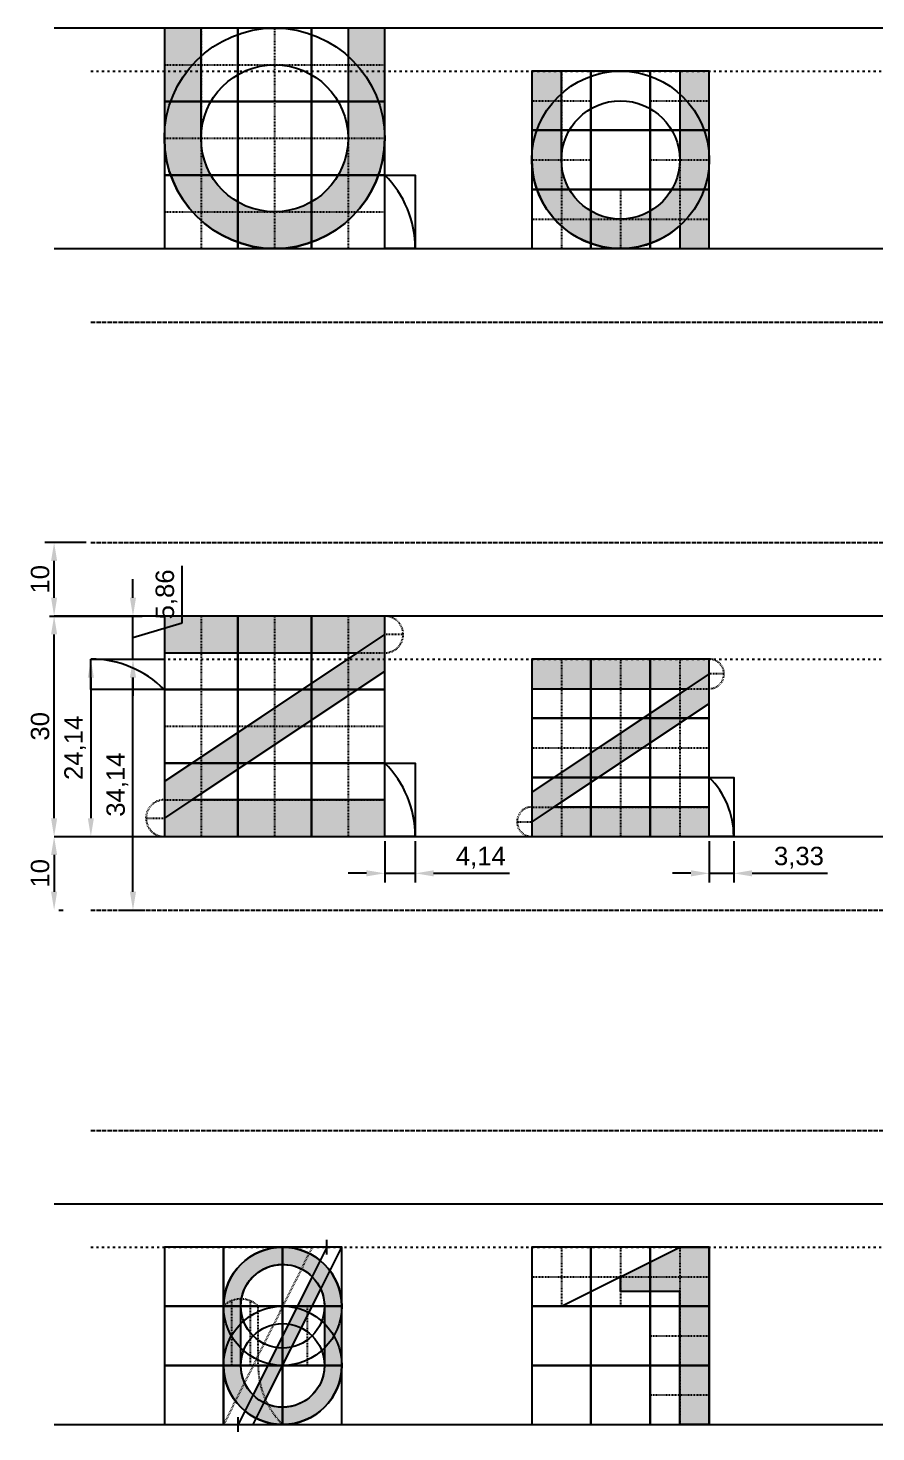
# Model space of a CAD drawing. Header units: millimetres. Extents: x -19 to 3010, y -292 to 470.
# Drawn here: x 1631.5 to 1746.8, y -81 to 110 of the extents above; entities that cross this region are included whole.
import ezdxf

# ---------------------------------------------------------------- set-up
doc = ezdxf.new("R2010")
doc.units = ezdxf.units.MM
doc.linetypes.add('ACAD_ISO02W100', pattern=[15, 12, -3])
doc.linetypes.add('ACAD_ISO03W100', pattern=[30, 12, -18])
for name, color, linetype in [('GUIDES', 252, 'Continuous'), ('guides_minor', 12, 'Continuous'), ('Lettering', 7, 'Continuous'), ('LINES', 252, 'Continuous'), ('Outlines', 5, 'Continuous')]:
    doc.layers.add(name, color=color, linetype=linetype)
doc.styles.get("Standard").update_dxf_attribs({"font": 'arial.ttf'})
doc.dimstyles.new('ISO-25', dxfattribs={"dimtxt": 2.5, "dimasz": 2.5, "dimexe": 1.25, "dimexo": 0.625, "dimtad": 1, "dimtxsty": 'Standard', "dimcen": 2.5, "dimadec": 0, "dimazin": 0, "dimtfac": 1, "dimtmove": 0, "dimatfit": 3, "dimfxl": 1, "dimarcsym": 0})

# ---------------------------------------------------------------- blocks, each defined once
blk = doc.blocks.new('*D25')
at = {"layer": 'Defpoints', "color": 0, "transparency": 16777216}
for p in [(1635.000000000001, 30.00000000000001), (1635.000000000004, 30.00000000000001), (1635.000000000001, 0)]:
    blk.add_point(p, dxfattribs=at)
at = {"layer": 'guides_minor', "color": 0, "lineweight": -2, "transparency": 16777216}
for p, q in [((1635.625000000001, 30.00000000000001), (1636.250000000004, 30.00000000000001)), ((1635.000000000004, 2.5), (1635.000000000004, 27.50000000000001)), ((1635.625000000001, 1.005076656047693e-16), (1636.250000000004, 2.010153312100435e-16))]:
    blk.add_line(p, q, dxfattribs=at)
at = {"layer": 'guides_minor', "color": 0, "transparency": 16777216}
for points in [[(1634.583333333337, 27.50000000000001), (1635.41666666667, 27.50000000000001), (1635.000000000004, 30.00000000000001)], [(1634.583333333337, 2.5), (1635.41666666667, 2.5), (1635.000000000004, 4.543838814073028e-28)]]:
    blk.add_solid(points, dxfattribs=at)
at = {"layer": 'guides_minor', "color": 0, "transparency": 16777216, "insert": (1633.097714870399, 14.99999999999954), "char_height": 2.5, "attachment_point": 5, "rotation": 90}
blk.add_mtext('30', dxfattribs=at)
blk = doc.blocks.new('*D26')
at = {"layer": 'Defpoints', "color": 0, "transparency": 16777216}
for p in [(1635.000000000004, 40.00000000000001), (1640.000000000001, 40.00000000000001), (1635.000000000001, 30.00000000000001)]:
    blk.add_point(p, dxfattribs=at)
at = {"layer": 'guides_minor', "color": 0, "lineweight": -2, "transparency": 16777216}
for p, q in [((1639.375000000001, 40.00000000000001), (1633.750000000004, 40.00000000000001)), ((1635.000000000004, 32.50000000000001), (1635.000000000004, 37.50000000000001)), ((1635.625000000001, 30.00000000000001), (1636.250000000004, 30.00000000000001))]:
    blk.add_line(p, q, dxfattribs=at)
at = {"layer": 'guides_minor', "color": 0, "transparency": 16777216}
for points in [[(1634.583333333337, 37.50000000000001), (1635.41666666667, 37.50000000000001), (1635.000000000004, 40.00000000000001)], [(1634.583333333337, 32.50000000000001), (1635.41666666667, 32.50000000000001), (1635.000000000004, 30.00000000000001)]]:
    blk.add_solid(points, dxfattribs=at)
at = {"layer": 'guides_minor', "color": 0, "transparency": 16777216, "insert": (1633.098567530699, 34.99999999999955), "char_height": 2.5, "attachment_point": 5, "rotation": 90}
blk.add_mtext('10', dxfattribs=at)
blk = doc.blocks.new('*D27')
at = {"layer": 'Defpoints', "color": 0, "transparency": 16777216}
for p in [(1635.000000000001, 0), (1635.000000000001, -10), (1635.000000000004, -10)]:
    blk.add_point(p, dxfattribs=at)
at = {"layer": 'guides_minor', "color": 0, "lineweight": -2, "transparency": 16777216}
for p, q in [((1635.625000000001, 1.005076656047693e-16), (1636.250000000004, 2.010153312100435e-16)), ((1635.000000000004, -2.5), (1635.000000000004, -7.500000000000003)), ((1635.625000000001, -10), (1636.250000000004, -10))]:
    blk.add_line(p, q, dxfattribs=at)
at = {"layer": 'guides_minor', "color": 0, "transparency": 16777216}
for points in [[(1634.583333333337, -2.500000000000001), (1635.41666666667, -2.5), (1635.000000000004, 4.543838814073028e-28)], [(1634.583333333337, -7.500000000000003), (1635.41666666667, -7.500000000000003), (1635.000000000004, -10)]]:
    blk.add_solid(points, dxfattribs=at)
at = {"layer": 'guides_minor', "color": 0, "transparency": 16777216, "insert": (1633.098567530699, -5.000000000000465), "char_height": 2.5, "attachment_point": 5, "rotation": 90}
blk.add_mtext('10', dxfattribs=at)
blk = doc.blocks.new('*D28')
at = {"layer": 'Defpoints', "color": 0, "transparency": 16777216}
for p in [(1640.000000000001, 24.14213562373097), (1640.000000000001, 0), (1640.000000000004, 4.543838814073028e-28)]:
    blk.add_point(p, dxfattribs=at)
at = {"layer": 'guides_minor', "color": 0, "lineweight": -2, "transparency": 16777216}
for p, q in [((1640.625000000001, 24.14213562373097), (1641.250000000004, 24.14213562373097)), ((1640.000000000004, 21.64213562373097), (1640.000000000004, 2.5)), ((1640.625000000001, 1.005076656047693e-16), (1641.250000000004, 2.010153312100435e-16))]:
    blk.add_line(p, q, dxfattribs=at)
at = {"layer": 'guides_minor', "color": 0, "transparency": 16777216}
for points in [[(1639.583333333337, 21.64213562373096), (1640.41666666667, 21.64213562373097), (1640.000000000004, 24.14213562373097)], [(1639.583333333337, 2.5), (1640.41666666667, 2.5), (1640.000000000004, 4.543838814073028e-28)]]:
    blk.add_solid(points, dxfattribs=at)
at = {"layer": 'guides_minor', "color": 0, "transparency": 16777216, "insert": (1637.872612551163, 12.07106781186502), "char_height": 2.5, "attachment_point": 5, "rotation": 90}
blk.add_mtext('24,14', dxfattribs=at)
blk = doc.blocks.new('*D36')
at = {"layer": 'Defpoints', "color": 0, "transparency": 16777216}
for p in [(1680, 0), (1684.142135623731, 0), (1684.142135623731, -5.000000000000002)]:
    blk.add_point(p, dxfattribs=at)
at = {"layer": 'guides_minor', "color": 0, "lineweight": -2, "transparency": 16777216}
for p, q in [((1680, -0.625), (1680, -6.250000000000002)), ((1684.142135623731, -0.625), (1684.142135623731, -6.250000000000002)), ((1677.5, -5.000000000000002), (1675, -5.000000000000002)), ((1680, -5.000000000000002), (1684.142135623731, -5.000000000000002)), ((1686.642135623731, -5.000000000000002), (1696.976378461384, -5.000000000000002))]:
    blk.add_line(p, q, dxfattribs=at)
at = {"layer": 'guides_minor', "color": 0, "transparency": 16777216}
for points in [[(1677.5, -4.583333333333335), (1677.5, -5.416666666666669), (1680, -5.000000000000002)], [(1686.642135623731, -4.583333333333335), (1686.642135623731, -5.416666666666669), (1684.142135623731, -5.000000000000002)]]:
    blk.add_solid(points, dxfattribs=at)
at = {"layer": 'guides_minor', "color": 0, "transparency": 16777216, "insert": (1693.059257042558, -2.87261255115962), "char_height": 2.5, "attachment_point": 5}
blk.add_mtext('4,14', dxfattribs=at)
blk = doc.blocks.new('*D29')
at = {"layer": 'Defpoints', "color": 0, "transparency": 16777216}
for p in [(1643.750000000001, 24.14213562373095), (1645.728619137101, 24.14213562373095), (1643.750000000001, -10)]:
    blk.add_point(p, dxfattribs=at)
at = {"layer": 'guides_minor', "color": 0, "lineweight": -2, "transparency": 16777216}
for p, q in [((1644.375000000001, 24.14213562373095), (1646.978619137101, 24.14213562373095)), ((1645.728619137101, -7.500000000000003), (1645.728619137101, 21.64213562373095)), ((1644.375000000001, -10), (1646.978619137101, -10))]:
    blk.add_line(p, q, dxfattribs=at)
at = {"layer": 'guides_minor', "color": 0, "transparency": 16777216}
for points in [[(1645.311952470435, 21.64213562373095), (1646.145285803768, 21.64213562373095), (1645.728619137101, 24.14213562373095)], [(1645.311952470435, -7.500000000000003), (1646.145285803768, -7.500000000000002), (1645.728619137101, -10)]]:
    blk.add_solid(points, dxfattribs=at)
at = {"layer": 'guides_minor', "color": 0, "transparency": 16777216, "insert": (1643.60123168826, 7.071067811865006), "char_height": 2.5, "attachment_point": 5, "rotation": 90}
blk.add_mtext('34,14', dxfattribs=at)
blk = doc.blocks.new('*D30')
at = {"layer": 'Defpoints', "color": 0, "transparency": 16777216}
for p in [(1633.750000000001, 30.00000000000003), (1645.728619137101, 30.00000000000003), (1643.750000000001, 24.14213562373095)]:
    blk.add_point(p, dxfattribs=at)
at = {"layer": 'guides_minor', "color": 0, "lineweight": -2, "transparency": 16777216}
for p, q in [((1652.423281483623, 29.07946651582184), (1652.423281483623, 36.82162204106059)), ((1645.728619137101, 32.50000000000003), (1645.728619137101, 35.00000000000003)), ((1634.375000000001, 30.00000000000003), (1646.978619137101, 30.00000000000003)), ((1645.728619137101, 24.14213562373095), (1645.728619137101, 30.00000000000003)), ((1645.728619137101, 24.14213562373095), (1645.728619137101, 30.00000000000003)), ((1645.728619137101, 27.07106781186549), (1652.423281483623, 29.07946651582184)), ((1644.375000000001, 24.14213562373095), (1646.978619137101, 24.14213562373095)), ((1645.728619137101, 21.64213562373095), (1645.728619137101, 19.14213562373095))]:
    blk.add_line(p, q, dxfattribs=at)
at = {"layer": 'guides_minor', "color": 0, "transparency": 16777216}
for points in [[(1645.311952470435, 32.50000000000003), (1646.145285803768, 32.50000000000003), (1645.728619137101, 30.00000000000003)], [(1645.311952470435, 21.64213562373095), (1646.145285803768, 21.64213562373095), (1645.728619137101, 24.14213562373095)]]:
    blk.add_solid(points, dxfattribs=at)
at = {"layer": 'guides_minor', "color": 0, "transparency": 16777216, "insert": (1650.295894034782, 32.95054427844074), "char_height": 2.5, "attachment_point": 5, "rotation": 90}
blk.add_mtext('5,86', dxfattribs=at)
blk = doc.blocks.new('*D31')
at = {"layer": 'Defpoints', "color": 0, "transparency": 16777216}
for p in [(1724.142135623731, 0), (1727.475468957065, 0), (1727.475468957065, -5.000000000000002)]:
    blk.add_point(p, dxfattribs=at)
at = {"layer": 'guides_minor', "color": 0, "lineweight": -2, "transparency": 16777216}
for p, q in [((1724.142135623731, -0.625), (1724.142135623731, -6.250000000000002)), ((1727.475468957065, -0.625), (1727.475468957065, -6.250000000000002)), ((1721.642135623731, -5.000000000000002), (1719.142135623731, -5.000000000000002)), ((1724.142135623731, -5.000000000000002), (1727.475468957065, -5.000000000000002)), ((1729.975468957065, -5.000000000000002), (1740.217624482303, -5.000000000000002))]:
    blk.add_line(p, q, dxfattribs=at)
at = {"layer": 'guides_minor', "color": 0, "transparency": 16777216}
for points in [[(1721.642135623731, -4.583333333333335), (1721.642135623731, -5.416666666666669), (1724.142135623731, -5.000000000000002)], [(1729.975468957065, -4.583333333333335), (1729.975468957065, -5.416666666666669), (1727.475468957065, -5.000000000000002)]]:
    blk.add_solid(points, dxfattribs=at)
at = {"layer": 'guides_minor', "color": 0, "transparency": 16777216, "insert": (1736.346546719684, -2.87261255115962), "char_height": 2.5, "attachment_point": 5}
blk.add_mtext('3,33', dxfattribs=at)

msp = doc.modelspace()

# ---------------------------------------------------------------- hatches: boundary and pattern name
at = {"layer": 'Lettering'}
h = msp.add_hatch(color=256, dxfattribs=at)
h.dxf.hatch_style = 1
edge = h.paths.add_edge_path()
edge.add_line((1675, 110), (1675, 95))
edge.add_arc((1665, 95), 10, -180, 0, ccw=False)
edge.add_line((1655, 95), (1655, 110))
edge.add_line((1655, 110), (1650, 110))
edge.add_line((1650, 110), (1650, 95))
edge.add_arc((1665, 95), 15, 180, 360)
edge.add_line((1680, 95), (1680, 110))
edge.add_line((1680, 110), (1675, 110))
h = msp.add_hatch(color=256, dxfattribs=at)
h.dxf.hatch_style = 1
edge = h.paths.add_edge_path()
edge.add_arc((1712.071067811865, 92.07106781186546), 8.047378541243688, -180, 0, ccw=False)
edge.add_line((1704.023689270622, 92.07106781186546), (1704.023689270622, 104.1421356237309))
edge.add_line((1704.023689270622, 104.1421356237309), (1700, 104.1421356237309))
edge.add_line((1700, 104.1421356237309), (1700, 92.07106781186546))
edge.add_arc((1712.071067811866, 92.0710678118659), 12.07106781186576, 180.0000000000021, 311.8103148957748)
edge.add_line((1720.118446353109, 83.07382508241821), (1720.118446353109, 80))
edge.add_line((1720.118446353109, 80), (1724.142135623731, 79.99999999999999))
edge.add_line((1724.142135623731, 79.99999999999999), (1724.142135623731, 104.1421356237309))
edge.add_line((1724.142135623731, 104.1421356237309), (1720.118446353109, 104.1421356237309))
edge.add_line((1720.118446353109, 104.1421356237309), (1720.118446353109, 92.07106781186546))
edge = h.paths.add_edge_path(flags=17)
edge.add_line((1704.023689270622, 104.1421356237309), (1704.023689270622, 96.0947570824872))
h = msp.add_hatch(color=256, dxfattribs=at)
h.dxf.hatch_style = 1
h.paths.add_polyline_path([(1650, 30), (1650, 25), (1676.25, 25), (1650, 7.5), (1650, -3.552713678800501e-15), (1680, 0), (1680, 4.999999999999999), (1653.75, 5), (1680, 22.5), (1680, 30)])
h = msp.add_hatch(color=256, dxfattribs=at)
h.dxf.hatch_style = 1
h.paths.add_polyline_path([(1700, 24.14213562373095), (1700, 20.11844635310905), (1721.124368670765, 20.11844635310905), (1700, 6.035533905932731), (1700, 0), (1724.142135623731, 0), (1724.142135623731, 4.023689270621787), (1703.017766952966, 4.023689270621787), (1724.142135623731, 18.10660171779816), (1724.142135623731, 24.14213562373094)])
h = msp.add_hatch(color=256, dxfattribs=at)
h.dxf.hatch_style = 1
edge = h.paths.add_edge_path(flags=16)
edge.add_line((1670.118446630042, -59.8815530930259), (1662.071067534933, -75.97631128324369))
edge.add_arc((1666.094757082487, -71.95262145875667), 5.690356524750548, 179.9999999999877, 225.0000019717134, ccw=False)
edge.add_line((1660.404400557736, -71.95262145875544), (1660.404400557736, -63.90524291751254))
edge.add_arc((1666.094757082487, -63.90524291751306), 5.690356524751451, 45.00000197170641, 179.9999999999947, ccw=False)
edge = h.paths.add_edge_path(flags=16)
edge.add_line((1663.549952281376, -77.04223106097731), (1671.284905957463, -61.57232370880408))
edge.add_arc((1666.094757082485, -63.90524291751365), 5.69035652475397, 9.208633855450898e-12, 24.20343316900062, ccw=False)
edge.add_line((1671.785113607239, -63.90524291751274), (1671.785113607239, -71.95262145875604))
edge.add_arc((1666.094757082487, -71.95262145875633), 5.690356524751223, -116.5650511770848, 2.7853275241795927e-12, ccw=False)
edge = h.paths.add_edge_path()
edge.add_arc((1666.094757082487, -71.95262145875611), 8.047378541243688, 180, 360)
edge.add_line((1674.142135623731, -71.95262145875611), (1674.142135623731, -63.90524291751254))
edge.add_arc((1666.094757082487, -63.90524291751254), 8.047378541243688, 0, 180)
edge.add_line((1658.047378541244, -63.90524291751254), (1658.047378541244, -71.95262145875611))
h = msp.add_hatch(color=256, dxfattribs=at)
h.dxf.hatch_style = 1
h.paths.add_polyline_path([(1712.071067811865, -61.89339828220175), (1712.071067811865, -59.8815536468909), (1720.118446353109, -55.85786437626905), (1724.142135623731, -55.85786437626905), (1724.142135623731, -80), (1720.118446353109, -80.00000000000011), (1720.118446353109, -61.89339828220187)])

# ---------------------------------------------------------------- linework, layer by layer
at = {"layer": 'GUIDES', "linetype": 'ACAD_ISO02W100', "ltscale": 0.005}
for p, q in [((1655, 110), (1655, 100)), ((1665, 110), (1665, 100)), ((1675, 110), (1675, 100)), ((1650, 105), (1660, 105)), ((1660, 105), (1670, 105)), ((1670, 105), (1680, 105)), ((1704.023689270622, 104.1421356237309), (1704.023689270622, 96.0947570824872)), ((1720.118446353109, 104.1421356237309), (1720.118446353109, 96.0947570824872)), ((1655, 100), (1655, 90)), ((1665, 100), (1665, 90)), ((1675, 100), (1675, 90)), ((1700, 100.1184463531091), (1708.047378541243, 100.1184463531091)), ((1716.094757082487, 100.1184463531091), (1724.142135623731, 100.1184463531091)), ((1704.023689270622, 96.0947570824872), (1704.023689270622, 88.04737854124352)), ((1720.118446353109, 96.0947570824872), (1720.118446353109, 88.04737854124352)), ((1650, 95), (1660, 95)), ((1660, 95), (1670, 95)), ((1670, 95), (1680, 95)), ((1700, 92.07106781186536), (1708.047378541243, 92.07106781186536)), ((1716.094757082487, 92.07106781186536), (1724.142135623731, 92.07106781186536)), ((1655, 90), (1655, 80)), ((1665, 90), (1665, 80)), ((1675, 90), (1675, 80)), ((1704.023689270622, 88.04737854124363), (1704.023689270622, 79.99999999999994)), ((1712.071067811865, 88.04737854124363), (1712.071067811865, 79.99999999999994)), ((1720.118446353109, 88.04737854124363), (1720.118446353109, 79.99999999999994)), ((1650, 85), (1660, 85)), ((1660, 85), (1670, 85)), ((1670, 85), (1680, 85)), ((1700, 84.02368927062179), (1708.047378541243, 84.02368927062179)), ((1708.047378541243, 84.02368927062179), (1716.094757082487, 84.02368927062179)), ((1716.094757082487, 84.02368927062179), (1724.142135623731, 84.02368927062179)), ((1655, 30), (1655, 20)), ((1665, 30), (1665, 20)), ((1675, 30), (1675, 20)), ((1650, 25), (1660, 25)), ((1660, 25), (1670, 25)), ((1670, 25), (1680, 25)), ((1704.023689270622, 24.14213562373089), (1704.023689270622, 16.09475708248721)), ((1712.071067811865, 24.14213562373089), (1712.071067811865, 16.09475708248721)), ((1720.118446353109, 24.14213562373089), (1720.118446353109, 16.09475708248721)), ((1655, 20), (1655, 10)), ((1665, 20), (1665, 10)), ((1675, 20), (1675, 10)), ((1700, 20.11844635310905), (1708.047378541243, 20.11844635310905)), ((1708.047378541243, 20.11844635310905), (1716.094757082487, 20.11844635310905)), ((1716.094757082487, 20.11844635310905), (1724.142135623731, 20.11844635310905)), ((1704.023689270622, 16.09475708248721), (1704.023689270622, 8.047378541243518)), ((1712.071067811865, 16.09475708248721), (1712.071067811865, 8.047378541243518)), ((1720.118446353109, 16.09475708248721), (1720.118446353109, 8.047378541243518)), ((1650, 15), (1660, 15)), ((1660, 15), (1670, 15)), ((1670, 15), (1680, 15)), ((1700, 12.07106781186536), (1708.047378541243, 12.07106781186536)), ((1708.047378541243, 12.07106781186536), (1716.094757082487, 12.07106781186536)), ((1716.094757082487, 12.07106781186536), (1724.142135623731, 12.07106781186536)), ((1655, 10), (1655, 0)), ((1665, 10), (1665, 0)), ((1675, 10), (1675, 0)), ((1704.023689270622, 8.047378541243631), (1704.023689270622, -5.684341886080801e-14)), ((1712.071067811865, 8.047378541243631), (1712.071067811865, -5.684341886080801e-14)), ((1720.118446353109, 8.047378541243631), (1720.118446353109, -5.684341886080801e-14)), ((1650, 5), (1660, 5)), ((1660, 5), (1670, 5)), ((1670, 5), (1680, 5)), ((1700, 4.023689270621787), (1708.047378541243, 4.023689270621787)), ((1708.047378541243, 4.023689270621787), (1716.094757082487, 4.023689270621787)), ((1716.094757082487, 4.023689270621787), (1724.142135623731, 4.023689270621787)), ((1704.023689270622, -55.85786437626911), (1704.023689270622, -63.90524291751279)), ((1712.071067811865, -55.85786437626911), (1712.071067811865, -63.90524291751279)), ((1720.118446353109, -55.85786437626911), (1720.118446353109, -63.90524291751279)), ((1700, -59.88155364689095), (1708.047378541243, -59.88155364689095)), ((1708.047378541243, -59.88155364689095), (1716.094757082487, -59.88155364689095)), ((1716.094757082487, -59.88155364689095), (1724.142135623731, -59.88155364689095)), ((1720.118446353109, -63.90524291751279), (1720.118446353109, -71.95262145875648)), ((1716.094757082487, -67.92893218813464), (1724.142135623731, -67.92893218813464)), ((1720.118446353109, -71.95262145875637), (1720.118446353109, -80.00000000000006)), ((1716.094757082487, -75.97631072937821), (1724.142135623731, -75.97631072937821))]:
    msp.add_line(p, q, dxfattribs=at)
at = {"layer": 'GUIDES'}
for points in [[(1650, 100), (1660, 100), (1660, 110), (1650, 110)], [(1660, 100), (1670, 100), (1670, 110), (1660, 110)], [(1670, 100), (1680, 100), (1680, 110), (1670, 110)], [(1700, 96.09475708248726), (1708.047378541244, 96.09475708248726), (1708.047378541244, 104.142135623731), (1700, 104.142135623731)], [(1708.047378541244, 96.09475708248726), (1716.094757082487, 96.09475708248726), (1716.094757082487, 104.142135623731), (1708.047378541244, 104.142135623731)], [(1716.094757082487, 96.09475708248726), (1724.142135623731, 96.09475708248726), (1724.142135623731, 104.142135623731), (1716.094757082487, 104.142135623731)], [(1650, 90), (1660, 90), (1660, 100), (1650, 100)], [(1660, 90), (1670, 90), (1670, 100), (1660, 100)], [(1670, 90), (1680, 90), (1680, 100), (1670, 100)], [(1700, 88.04737854124369), (1708.047378541244, 88.04737854124369), (1708.047378541244, 96.09475708248726), (1700, 96.09475708248726)], [(1708.047378541244, 88.04737854124369), (1716.094757082487, 88.04737854124369), (1716.094757082487, 96.09475708248726), (1708.047378541244, 96.09475708248726)], [(1716.094757082487, 88.04737854124369), (1724.142135623731, 88.04737854124369), (1724.142135623731, 96.09475708248726), (1716.094757082487, 96.09475708248726)], [(1650, 80), (1660, 80), (1660, 90), (1650, 90)], [(1660, 80), (1670, 80), (1670, 90), (1660, 90)], [(1670, 80), (1680, 80), (1680, 90), (1670, 90)], [(1684.142135623731, 80), (1680, 80), (1680, 90), (1684.142135623731, 90)], [(1700, 80), (1708.047378541244, 80), (1708.047378541244, 88.04737854124369), (1700, 88.04737854124369)], [(1708.047378541244, 80), (1716.094757082487, 80), (1716.094757082487, 88.04737854124369), (1708.047378541244, 88.04737854124369)], [(1716.094757082487, 80), (1724.142135623731, 80), (1724.142135623731, 88.04737854124369), (1716.094757082487, 88.04737854124369)], [(1650, 20), (1660, 20), (1660, 30), (1650, 30)], [(1660, 20), (1670, 20), (1670, 30), (1660, 30)], [(1670, 20), (1680, 20), (1680, 30), (1670, 30)], [(1700, 16.09475708248726), (1708.047378541244, 16.09475708248726), (1708.047378541244, 24.14213562373095), (1700, 24.14213562373095)], [(1708.047378541244, 16.09475708248726), (1716.094757082487, 16.09475708248726), (1716.094757082487, 24.14213562373095), (1708.047378541244, 24.14213562373095)], [(1716.094757082487, 16.09475708248726), (1724.142135623731, 16.09475708248726), (1724.142135623731, 24.14213562373095), (1716.094757082487, 24.14213562373095)], [(1650, 10), (1660, 10), (1660, 20), (1650, 20)], [(1660, 10), (1670, 10), (1670, 20), (1660, 20)], [(1670, 10), (1680, 10), (1680, 20), (1670, 20)], [(1700, 8.047378541243688), (1708.047378541244, 8.047378541243688), (1708.047378541244, 16.09475708248726), (1700, 16.09475708248726)], [(1708.047378541244, 8.047378541243688), (1716.094757082487, 8.047378541243688), (1716.094757082487, 16.09475708248726), (1708.047378541244, 16.09475708248726)], [(1716.094757082487, 8.047378541243688), (1724.142135623731, 8.047378541243688), (1724.142135623731, 16.09475708248726), (1716.094757082487, 16.09475708248726)], [(1650, 0), (1660, 0), (1660, 10), (1650, 10)], [(1660, 0), (1670, 0), (1670, 10), (1660, 10)], [(1670, 0), (1680, 0), (1680, 10), (1670, 10)], [(1684.142135623731, 0), (1680, 0), (1680, 10), (1684.142135623731, 10)], [(1700, 0), (1708.047378541244, 0), (1708.047378541244, 8.047378541243688), (1700, 8.047378541243688)], [(1708.047378541244, 0), (1716.094757082487, 0), (1716.094757082487, 8.047378541243688), (1708.047378541244, 8.047378541243688)], [(1716.094757082487, 0), (1724.142135623731, 0), (1724.142135623731, 8.047378541243688), (1716.094757082487, 8.047378541243688)], [(1727.475468957065, 0), (1724.142135623731, 0), (1724.142135623731, 8.047378541243688), (1727.475468957065, 8.047378541243688)], [(1650, -63.90524291751274), (1658.047378541244, -63.90524291751274), (1658.047378541244, -55.85786437626905), (1650, -55.85786437626905)], [(1658.047378541244, -63.90524291751274), (1666.094757082487, -63.90524291751274), (1666.094757082487, -55.85786437626905), (1658.047378541244, -55.85786437626905)], [(1666.094757082487, -63.90524291751274), (1674.142135623731, -63.90524291751274), (1674.142135623731, -55.85786437626905), (1666.094757082487, -55.85786437626905)], [(1700, -63.90524291751274), (1708.047378541244, -63.90524291751274), (1708.047378541244, -55.85786437626905), (1700, -55.85786437626905)], [(1708.047378541244, -63.90524291751274), (1716.094757082487, -63.90524291751274), (1716.094757082487, -55.85786437626905), (1708.047378541244, -55.85786437626905)], [(1716.094757082487, -63.90524291751274), (1724.142135623731, -63.90524291751274), (1724.142135623731, -55.85786437626905), (1716.094757082487, -55.85786437626905)], [(1650, -71.95262145875631), (1658.047378541244, -71.95262145875631), (1658.047378541244, -63.90524291751274), (1650, -63.90524291751274)], [(1658.047378541244, -71.95262145875631), (1666.094757082487, -71.95262145875631), (1666.094757082487, -63.90524291751274), (1658.047378541244, -63.90524291751274)], [(1666.094757082487, -71.95262145875631), (1674.142135623731, -71.95262145875631), (1674.142135623731, -63.90524291751274), (1666.094757082487, -63.90524291751274)], [(1700, -71.95262145875631), (1708.047378541244, -71.95262145875631), (1708.047378541244, -63.90524291751274), (1700, -63.90524291751274)], [(1708.047378541244, -71.95262145875631), (1716.094757082487, -71.95262145875631), (1716.094757082487, -63.90524291751274), (1708.047378541244, -63.90524291751274)], [(1716.094757082487, -71.95262145875631), (1724.142135623731, -71.95262145875631), (1724.142135623731, -63.90524291751274), (1716.094757082487, -63.90524291751274)], [(1650, -80), (1658.047378541244, -80), (1658.047378541244, -71.95262145875631), (1650, -71.95262145875631)], [(1658.047378541244, -80), (1666.094757082487, -80), (1666.094757082487, -71.95262145875631), (1658.047378541244, -71.95262145875631)], [(1666.094757082487, -80), (1674.142135623731, -80), (1674.142135623731, -71.95262145875631), (1666.094757082487, -71.95262145875631)], [(1700, -80), (1708.047378541244, -80), (1708.047378541244, -71.95262145875631), (1700, -71.95262145875631)], [(1708.047378541244, -80), (1716.094757082487, -80), (1716.094757082487, -71.95262145875631), (1708.047378541244, -71.95262145875631)], [(1716.094757082487, -80), (1724.142135623731, -80), (1724.142135623731, -71.95262145875631), (1716.094757082487, -71.95262145875631)]]:
    msp.add_lwpolyline(points, close=True, dxfattribs=at)
for centre, radius in [((1670, 80), 14.14213562373095), ((1670, 0), 14.14213562373095), ((1716.094757082487, 0), 11.38071187457704)]:
    msp.add_arc(centre, radius, 0, 45.00000000000821, dxfattribs=at)
at = {"layer": 'guides_minor'}
for p, q in [((1650, 7.5), (1680, 27.5)), ((1680, 22.5), (1650, 2.5)), ((1724.142135623731, 22.13029098841998), (1700, 6.035533905932731)), ((1724.142135623731, 18.10660171779816), (1700, 2.011844635310894)), ((1672.13029098842, -56.85786437626905), (1672.13029098842, -54.85786437626905)), ((1672.13029098842, -55.85786437626905), (1660.059223176555, -80)), ((1662.071067811866, -80), (1674.142135623731, -55.85786437626905)), ((1704.023689270622, -63.90524291751274), (1720.118446353109, -55.85786437626906)), ((1660.404400557736, -71.95262145875631), (1660.404400557736, -62.90524291751264)), ((1660.059223176555, -81), (1660.059223176555, -79))]:
    msp.add_line(p, q, dxfattribs=at)
at = {"layer": 'guides_minor', "linetype": 'ACAD_ISO02W100', "ltscale": 0.005}
for p, q in [((1682.5, 27.5), (1680, 27.5)), ((1726.153980259042, 22.13029098841999), (1724.142135623731, 22.13029098841999)), ((1647.5, 2.499999999999996), (1650, 2.499999999999996)), ((1697.988155364689, 2.011844635310894), (1700, 2.011844635310894)), ((1659.12420987016, -63.1655816747014), (1659.12420987016, -71.95262145875631)), ((1661.684591245313, -63.16558167470139), (1661.684591245313, -71.95262145875631)), ((1662.761422574229, -71.95262145875631), (1662.761422574229, -63.90524291751274)), ((1669.428091590746, -63.90524291751274), (1669.428091590746, -71.95262145875638))]:
    msp.add_line(p, q, dxfattribs=at)
at = {"layer": 'guides_minor', "linetype": 'ACAD_ISO03W100', "ltscale": 0.005}
msp.add_line((1670.118446353109, -55.85786437626905), (1658.047378541244, -80), dxfattribs=at)
at = {"layer": 'guides_minor'}
for centre, radius in [((1665, 95.00000000000001), 15), ((1665, 95.00000000000001), 10), ((1712.071067811866, 92.07106781186548), 12.07106781186548), ((1712.071067811866, 92.07106781186548), 8.047378541244143), ((1666.094757082487, -63.90524291751274), 8.047378541243646), ((1666.094757082487, -63.90524291751281), 5.690356524751223), ((1666.094757082487, -71.95262145875631), 8.047378541243646), ((1666.094757082487, -71.95262145875638), 5.690356524751223)]:
    msp.add_circle(centre, radius, dxfattribs=at)
at = {"layer": 'guides_minor', "linetype": 'ACAD_ISO02W100', "ltscale": 0.005}
for centre, radius, start, end in [((1680, 27.5), 2.5, 270, 90), ((1724.142135623731, 22.13029098841999), 2.011844635310943, 270, 90), ((1650, 2.499999999999996), 2.5, 90, 270), ((1700, 2.011844635310894), 2.011844635310894, 90, 270), ((1660.404400557736, -66.18301931062749), 3.277776393114799, 90, 135.9795458161097), ((1660.404400557736, -66.18301931062847), 3.277776393115779, 44.02045418389906, 90), ((1674.142135623731, -71.95262062795885), 11.38071304950196, 180.0000118302346, 225.0000000000082)]:
    msp.add_arc(centre, radius, start, end, dxfattribs=at)
at = {"layer": 'LINES'}
for p, q in [((2185, 110), (1635, 110)), ((1635, 80), (2185, 80)), ((2185, 30), (1635, 30)), ((1635, 0), (2185, 0)), ((2185, -50), (1635, -50)), ((1635, -80), (2185, -80))]:
    msp.add_line(p, q, dxfattribs=at)
at = {"layer": 'LINES', "linetype": 'ACAD_ISO03W100', "ltscale": 0.025}
for p, q in [((1640, 104.1421356237309), (2180, 104.1421356237309)), ((1640, 24.14213562373094), (2180, 24.14213562373094)), ((1640, -55.85786437626906), (2180, -55.85786437626906))]:
    msp.add_line(p, q, dxfattribs=at)
at = {"layer": 'LINES', "linetype": 'ACAD_ISO02W100', "ltscale": 0.05}
for p, q in [((1640, 70), (2180, 70)), ((1640, 40), (2180, 40)), ((1640, -10), (2180, -10)), ((1640, -40), (2180, -40))]:
    msp.add_line(p, q, dxfattribs=at)
at = {"layer": 'LINES'}
msp.add_lwpolyline([(1640, 24.14213562373094), (1650, 24.14213562373094), (1650, 20), (1640, 20)], close=True, dxfattribs=at)
msp.add_arc((1640, 9.99999999999999), 14.14213562373095, 45.00000000000821, 90, dxfattribs=at)
at = {"layer": 'Outlines'}
for points in [[(1675, 110), (1675, 95, -1), (1655, 95), (1655, 110), (1650, 110), (1650, 95, 0.9999999999999999), (1680, 95), (1680, 110), (1675, 110)], [(1720.118446353109, 92.07106781186546, -1), (1704.023689270622, 92.07106781186546), (1704.023689270622, 104.1421356237309), (1700, 104.1421356237309), (1700, 92.07106781186546, 0.648231519510337), (1720.118446353109, 83.07382508241821), (1720.118446353109, 80), (1724.142135623731, 79.99999999999999), (1724.142135623731, 104.1421356237309), (1720.118446353109, 104.1421356237309)], [(1658.047378541244, -71.95262145875611, 0.9999999999999999), (1674.142135623731, -71.95262145875611), (1674.142135623731, -63.90524291751254, 0.9999999999999999), (1658.047378541244, -63.90524291751254)], [(1670.118446630042, -59.8815530930259), (1662.071067534933, -75.97631128324369, -0.1989123763233329), (1660.404400557736, -71.95262145875544), (1660.404400557736, -63.90524291751254, -0.6681786254750698)], [(1663.549952281376, -77.04223106097731), (1671.284905957463, -61.57232370880408, -0.1060017696106656), (1671.785113607239, -63.90524291751274), (1671.785113607239, -71.95262145875604, -0.557536515835107)]]:
    msp.add_lwpolyline(points, format="xyb", close=True, dxfattribs=at)
for points in [[(1650, 30), (1650, 25), (1676.25, 25), (1650, 7.5), (1650, -3.552713678800501e-15), (1680, 0), (1680, 4.999999999999999), (1653.75, 5), (1680, 22.5), (1680, 30)], [(1700, 24.14213562373095), (1700, 20.11844635310905), (1721.124368670765, 20.11844635310905), (1700, 6.035533905932731), (1700, 0), (1724.142135623731, 0), (1724.142135623731, 4.023689270621787), (1703.017766952966, 4.023689270621787), (1724.142135623731, 18.10660171779816), (1724.142135623731, 24.14213562373094)], [(1712.071067811865, -61.89339828220175), (1712.071067811865, -59.8815536468909), (1720.118446353109, -55.85786437626905), (1724.142135623731, -55.85786437626905), (1724.142135623731, -80), (1720.118446353109, -80.00000000000011), (1720.118446353109, -61.89339828220187)]]:
    msp.add_lwpolyline(points, close=True, dxfattribs=at)

# ---------------------------------------------------------------- dimensions: what is measured, and where the dimension line sits
at = {"layer": 'guides_minor'}
for base, p1, p2, picture, middle in [((1635.000000000004, 40.00000000000001), (1635, 30), (1640, 40), '*D26', (1633.098567530699, 34.99999999999955)), ((1645.728619137101, 30.00000000000003), (1643.75, 24.14213562373094), (1633.75, 30.00000000000001), '*D30', (1650.295894034782, 29.70446651582137))]:
    dim = msp.add_linear_dim(base=base, p1=p1, p2=p2, angle=90, dimstyle='ISO-25', override={"dimtmove": 1}, dxfattribs=at)
    dim.commit()
    dim.dimension.update_dxf_attribs({"geometry": picture, "text_midpoint": middle})
for base, p1, p2, picture, middle in [((1635.000000000004, 30.00000000000001), (1635, 0), (1635, 30), '*D25', (1633.097714870399, 14.99999999999954)), ((1640.000000000004, 4.543838814073028e-28), (1640, 24.14213562373095), (1640, 0), '*D28', (1637.872612551163, 12.07106781186502)), ((1645.728619137101, 24.14213562373095), (1643.75, -10), (1643.75, 24.14213562373094), '*D29', (1643.60123168826, 7.071067811865006)), ((1635.000000000004, -10), (1635, 0), (1635, -10), '*D27', (1633.098567530699, -5.000000000000465))]:
    dim = msp.add_linear_dim(base=base, p1=p1, p2=p2, angle=90, dimstyle='ISO-25', dxfattribs=at)
    dim.commit()
    dim.dimension.update_dxf_attribs({"geometry": picture, "text_midpoint": middle})
for base, p1, p2, picture, middle in [((1684.142135623731, -5.000000000000002), (1680, 0), (1684.142135623731, 0), '*D36', (1693.059257042558, -2.87261255115962)), ((1727.475468957065, -5.000000000000002), (1724.142135623731, 0), (1727.475468957065, 0), '*D31', (1736.346546719684, -2.87261255115962))]:
    dim = msp.add_linear_dim(base=base, p1=p1, p2=p2, dimstyle='ISO-25', dxfattribs=at)
    dim.commit()
    dim.dimension.update_dxf_attribs({"geometry": picture, "text_midpoint": middle})

doc.saveas('drawing.dxf')
